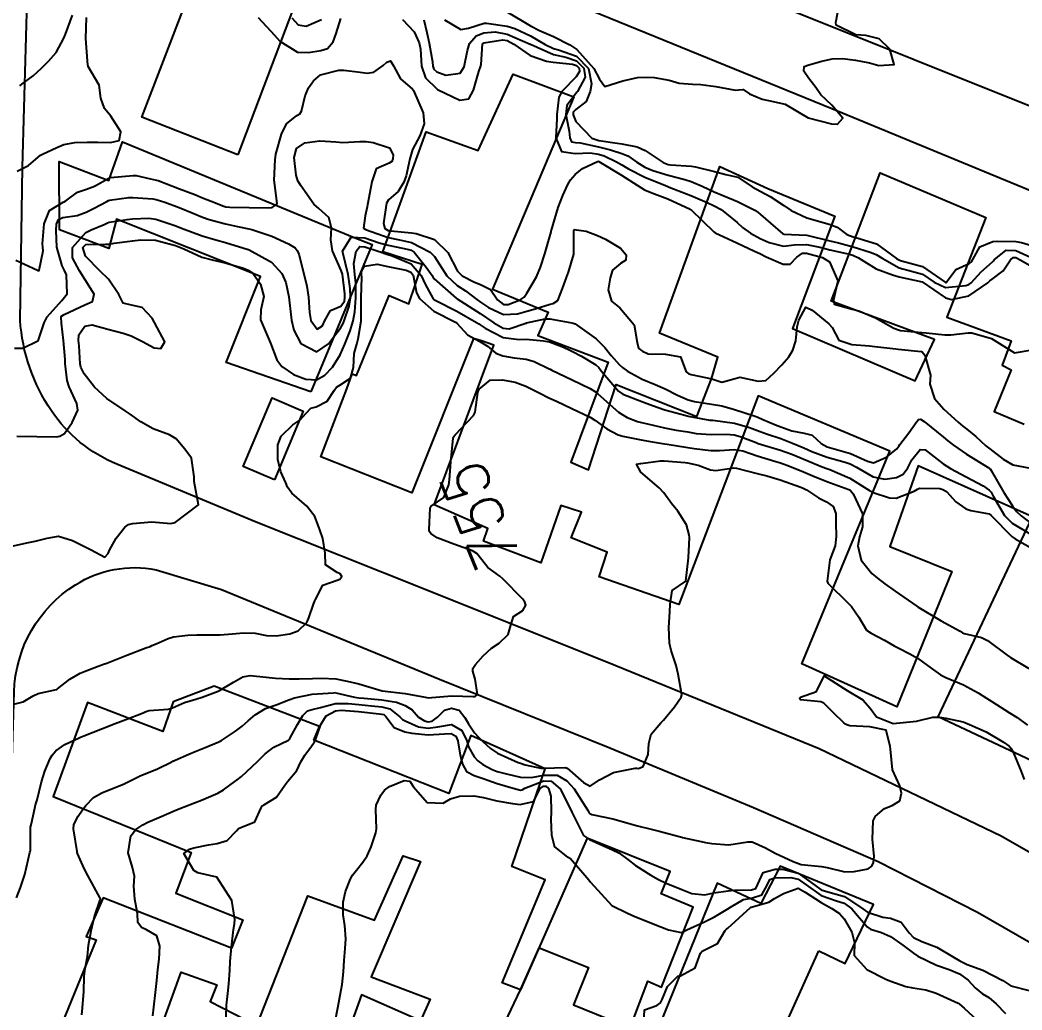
# Model space of a CAD drawing. Header units: metres. Extents: x 318500 to 325275, y 7408834 to 7428799.
# Drawn here: x 320284.9 to 320371.1, y 7413043.8 to 7413129 of the extents above; entities that cross this region are included whole.
import ezdxf
from ezdxf.enums import TextEntityAlignment as Align

# ---------------------------------------------------------------- set-up
doc = ezdxf.new("R2010")
doc.units = ezdxf.units.M
doc.header["$MEASUREMENT"] = 0
for name, color, linetype in [('Cotas', 45, 'Continuous'), ('Curvas de Nivel 1m', 11, 'Continuous'), ('Curvas de Nivel 5m', 15, 'Continuous'), ('Edificações', 30, 'Continuous'), ('Vias Primárias', 230, 'Continuous')]:
    doc.layers.add(name, color=color, linetype=linetype)
doc.styles.add('Style-STANDARD', font='STANDARD.shx')

msp = doc.modelspace()

# ---------------------------------------------------------------- linework, layer by layer
at = {"layer": 'Curvas de Nivel 1m', "flags": 128}
for points, elevation in [([(320326.837, 7413129.666), (320328.105, 7413128.907), (320328.824, 7413128.496), (320329.604, 7413128.102), (320330.81, 7413127.564), (320332.211, 7413126.849), (320332.794, 7413126.454), (320334.27, 7413124.825), (320334.761, 7413123.896), (320335.203, 7413123.262), (320336.76, 7413123.743), (320338.028, 7413124.037), (320338.763, 7413124.08), (320339.472, 7413124.044), (320340.761, 7413123.801), (320341.601, 7413123.57), (320342.758, 7413123.463), (320343.488, 7413123.43), (320344.756, 7413123.276), (320346.45, 7413122.966), (320346.753, 7413122.969), (320347.118, 7413123.018), (320347.655, 7413122.646), (320348.743, 7413122.167), (320349.301, 7413122.062), (320350.737, 7413121.751), (320352.72, 7413120.58), (320354.713, 7413120.058), (320355.229, 7413120.026), (320355.705, 7413120.535), (320354.737, 7413121.655), (320353.794, 7413122.564), (320353.369, 7413123.184), (320352.764, 7413123.967), (320352.331, 7413124.584), (320352.373, 7413124.987), (320352.778, 7413125.129), (320353.895, 7413125.452), (320354.787, 7413125.661), (320355.657, 7413125.667), (320356.785, 7413125.54), (320357.978, 7413125.312), (320358.779, 7413125.074), (320360.101, 7413125.159), (320359.729, 7413126.486), (320358.813, 7413127.367), (320357.661, 7413127.668), (320356.818, 7413127.709), (320355.13, 7413128.546), (320355.075, 7413128.789), (320355.441, 7413130.541)], 746), ([(320284.645, 7413115.988), (320285.638, 7413116.483), (320286.659, 7413117.356), (320286.825, 7413117.458), (320288.075, 7413118.032), (320288.673, 7413118.278), (320289.632, 7413118.459), (320290.676, 7413118.478), (320291.594, 7413118.473), (320292.676, 7413118.447), (320293.438, 7413118.609), (320293.586, 7413119.367), (320292.71, 7413120.722), (320292.178, 7413121.385), (320291.851, 7413122.266), (320291.719, 7413123.39), (320290.764, 7413124.978), (320290.705, 7413125.401), (320290.701, 7413125.471), (320290.577, 7413127.403), (320290.612, 7413129.197)], 749), ([(320284.883, 7413123.334), (320285.065, 7413123.477), (320286.024, 7413124.194), (320286.761, 7413124.847), (320287.053, 7413125.169), (320287.347, 7413125.451), (320288.026, 7413126.197), (320288.66, 7413127.432), (320288.803, 7413127.771), (320289.431, 7413129.421)], 748), ([(320305.383, 7413129.212), (320306.807, 7413127.685), (320307.268, 7413127.183), (320308.786, 7413126.211), (320309.728, 7413126.208), (320310.789, 7413126.377), (320311.369, 7413126.553), (320311.835, 7413127.124), (320312.112, 7413127.819), (320312.493, 7413129.115)], 749), ([(320308.295, 7413129.168), (320308.821, 7413128.569), (320309.508, 7413128.464), (320310.828, 7413129.025)], 748), ([(320317.806, 7413129.045), (320318.814, 7413127.979), (320319.246, 7413127.023), (320319.344, 7413126.469), (320319.433, 7413125.02), (320319.775, 7413124.029), (320320.751, 7413123.057), (320320.833, 7413122.999), (320322.737, 7413122.092), (320323.51, 7413122.197), (320323.913, 7413122.963), (320324.373, 7413124.563), (320324.518, 7413124.954), (320324.564, 7413125.163), (320324.7, 7413126.951), (320324.742, 7413127.01), (320324.801, 7413127.034), (320326.45, 7413127.281), (320326.805, 7413127.227), (320327.381, 7413126.914), (320328.785, 7413125.93), (320330.203, 7413125.454), (320330.777, 7413125.349), (320332.442, 7413125.178), (320332.774, 7413125.076), (320333.004, 7413124.838), (320333.043, 7413124.561), (320332.763, 7413124.112), (320331.544, 7413122.858), (320331.258, 7413122.347), (320331.088, 7413120.864), (320331.079, 7413120.5), (320331.007, 7413118.865), (320331.501, 7413117.681), (320332.677, 7413117.499), (320333.952, 7413117.553), (320334.676, 7413117.451), (320335.17, 7413117.308), (320336.222, 7413116.797), (320336.666, 7413116.533), (320337.247, 7413116.195), (320338.651, 7413115.472), (320340.448, 7413114.742), (320340.639, 7413114.667), (320340.758, 7413114.618), (320342.628, 7413113.894), (320344.015, 7413113.293), (320344.615, 7413113.016), (320345.234, 7413112.674), (320346.599, 7413111.554), (320347.068, 7413111.126), (320347.735, 7413110.643), (320348.583, 7413110.195), (320349.363, 7413109.834), (320350.574, 7413109.533), (320351.517, 7413109.649), (320352.576, 7413109.665), (320353.699, 7413109.438), (320354.57, 7413109.22), (320356.258, 7413108.831), (320356.563, 7413108.743), (320357.048, 7413108.515), (320358.546, 7413107.579), (320359.953, 7413107.064), (320360.536, 7413106.901), (320362.52, 7413106.45), (320364.517, 7413105.1), (320365.043, 7413104.94), (320366.519, 7413105.268), (320368.158, 7413106.366), (320368.348, 7413106.547), (320368.535, 7413106.69), (320369.493, 7413107.403), (320370.111, 7413108.344), (320370.339, 7413108.566), (320370.563, 7413108.56), (320371.017, 7413108.333), (320372.547, 7413107.449)], 749), ([(320319.645, 7413129.018), (320319.898, 7413127.929), (320320.098, 7413127.011), (320320.389, 7413125.393), (320320.432, 7413125.005), (320320.518, 7413124.754), (320320.765, 7413124.531), (320321.524, 7413124.231), (320322.764, 7413124.411), (320323.106, 7413124.975), (320323.388, 7413126.374), (320323.565, 7413126.969), (320324.147, 7413127.622), (320324.814, 7413127.876), (320325.781, 7413127.97), (320326.813, 7413127.78), (320328.784, 7413126.916), (320328.8, 7413126.907), (320328.816, 7413126.9), (320330.787, 7413126.018), (320331.852, 7413125.786), (320332.78, 7413125.479), (320333.413, 7413124.834), (320333.517, 7413124.078), (320332.869, 7413122.839), (320332.82, 7413122.768), (320332.748, 7413122.692), (320331.94, 7413121.644), (320331.846, 7413120.853), (320332.135, 7413119.412), (320332.207, 7413118.847), (320332.352, 7413118.51), (320332.686, 7413118.457), (320333.096, 7413118.426), (320334.683, 7413118.07), (320335.692, 7413117.817), (320336.677, 7413117.504), (320337.182, 7413117.29), (320337.955, 7413116.771), (320338.664, 7413116.335), (320339.358, 7413116.055), (320340.653, 7413115.636), (320342.109, 7413115.257), (320342.646, 7413115.109), (320343.603, 7413114.696), (320344.633, 7413114.199), (320345.442, 7413113.858), (320346.621, 7413113.377), (320348.115, 7413112.637), (320348.411, 7413112.436), (320348.606, 7413112.26), (320349.48, 7413111.498), (320350.542, 7413110.601), (320350.59, 7413110.579), (320350.613, 7413110.576), (320352.588, 7413110.478), (320352.708, 7413110.459), (320354.581, 7413109.978), (320355.304, 7413109.814), (320356.574, 7413109.486), (320358.053, 7413109.02), (320358.565, 7413108.808), (320359.079, 7413108.492), (320360.548, 7413107.681), (320361.61, 7413107.388), (320362.54, 7413107.115), (320363.546, 7413106.43), (320364.526, 7413105.98), (320366.272, 7413106.139), (320366.528, 7413106.227), (320366.742, 7413106.387), (320367.593, 7413107.325), (320368.558, 7413108.195), (320368.646, 7413108.272), (320368.719, 7413108.358), (320369.747, 7413109.174), (320370.572, 7413109.16), (320372.477, 7413108.311)], 748), ([(320321.414, 7413128.994), (320322.818, 7413128.178), (320323.491, 7413128.299), (320324.827, 7413128.723), (320325.044, 7413128.729), (320326.823, 7413128.465), (320327.466, 7413128.268), (320328.811, 7413127.635), (320330.087, 7413126.881), (320330.795, 7413126.534), (320331.225, 7413126.432), (320332.786, 7413125.884), (320333.82, 7413124.829), (320334.077, 7413123.506), (320333.942, 7413122.828), (320333.596, 7413121.973), (320332.727, 7413121.302), (320332.499, 7413121.068), (320332.479, 7413120.844), (320332.711, 7413120.246), (320334.102, 7413118.826), (320334.688, 7413118.637), (320336.283, 7413118.393), (320336.685, 7413118.335), (320337.995, 7413118.082), (320338.68, 7413117.759), (320340.243, 7413116.744), (320340.667, 7413116.572), (320340.87, 7413116.534), (320342.665, 7413116.408), (320343.004, 7413116.365), (320344.659, 7413115.958), (320345.628, 7413115.697), (320346.652, 7413115.48), (320347.878, 7413114.641), (320348.634, 7413114.232), (320349.429, 7413113.817), (320350.616, 7413113.032), (320351.233, 7413112.594), (320352.604, 7413111.983), (320353.701, 7413111.663), (320354.598, 7413111.395), (320355.208, 7413111.153), (320356.025, 7413110.528), (320356.587, 7413110.33), (320356.817, 7413110.288), (320358.579, 7413109.746), (320360.32, 7413108.474), (320360.558, 7413108.321), (320360.749, 7413108.276), (320362.55, 7413107.781), (320364.504, 7413106.42), (320364.53, 7413106.408), (320364.569, 7413106.419), (320365.425, 7413107.529), (320366.555, 7413108.041), (320366.762, 7413108.181), (320366.888, 7413108.385), (320367.476, 7413109.477), (320368.583, 7413109.919), (320368.966, 7413109.974), (320370.584, 7413109.934), (320371.073, 7413109.842), (320372.576, 7413109.375)], 747), ([(320284.439, 7413100.759), (320285.15, 7413100.762), (320286.449, 7413101.39), (320286.488, 7413101.459), (320286.989, 7413102.936), (320287.246, 7413103.449), (320288.494, 7413104.853), (320288.946, 7413105.423), (320288.891, 7413107.058), (320288.73, 7413107.427), (320288.536, 7413107.834), (320288.065, 7413109.437), (320288.003, 7413110.867), (320288.056, 7413111.438), (320288.206, 7413111.815), (320288.589, 7413112.005), (320289.822, 7413112.181), (320290.596, 7413112.447), (320291.216, 7413112.778), (320292.363, 7413113.382), (320292.526, 7413113.467), (320292.612, 7413113.498), (320294.252, 7413113.718), (320294.616, 7413113.732), (320296.329, 7413113.61), (320296.613, 7413113.55), (320297.373, 7413113.312), (320298.606, 7413112.855), (320299.714, 7413112.397), (320300.598, 7413112.031), (320301.165, 7413111.83), (320302.592, 7413111.44), (320303.6, 7413111.23), (320304.587, 7413111.029), (320304.837, 7413110.965), (320306.578, 7413110.385), (320308.005, 7413109.732), (320308.563, 7413109.391), (320308.751, 7413109.158), (320308.881, 7413108.831), (320309.334, 7413107.152), (320309.589, 7413106.079), (320309.731, 7413105.148), (320309.8, 7413103.837), (320309.934, 7413103.145), (320310.469, 7413102.38), (320310.918, 7413102.688), (320311.128, 7413103.13), (320311.623, 7413103.993), (320312.499, 7413104.358), (320312.805, 7413104.806), (320312.846, 7413105.105), (320312.835, 7413105.427), (320312.633, 7413107.108), (320312.535, 7413107.44), (320311.785, 7413109.122), (320311.635, 7413110.063), (320311.694, 7413111.123), (320311.479, 7413112.007), (320310.606, 7413112.783), (320310.181, 7413113.144), (320309.022, 7413114.769), (320308.8, 7413115.158), (320308.647, 7413115.646), (320308.498, 7413117.163), (320308.678, 7413117.924), (320309.41, 7413118.425), (320310.685, 7413118.6), (320312.066, 7413118.501), (320312.684, 7413118.462), (320314.126, 7413118.53), (320314.684, 7413118.526), (320315.298, 7413118.459), (320316.679, 7413117.991), (320317.009, 7413117.391), (320316.986, 7413117.055), (320316.897, 7413116.826), (320316.664, 7413116.667), (320315.545, 7413116.182), (320315.158, 7413115.075), (320315.092, 7413114.616), (320314.804, 7413113.078), (320314.774, 7413112.913), (320314.601, 7413112.155), (320314.445, 7413111.082), (320314.589, 7413110.99), (320314.725, 7413110.942), (320316.578, 7413110.282), (320317.546, 7413110.075), (320318.572, 7413109.836), (320320.196, 7413109.005), (320320.555, 7413108.639), (320321.636, 7413106.989), (320322.522, 7413106.144), (320323.223, 7413105.675), (320324.201, 7413104.955), (320324.507, 7413104.727), (320325.195, 7413104.244), (320326.491, 7413103.644), (320327.689, 7413103.711), (320328.496, 7413103.941), (320329.236, 7413104.151), (320330.505, 7413104.528), (320330.773, 7413104.599), (320331.159, 7413104.86), (320331.565, 7413105.899), (320331.918, 7413106.849), (320332.083, 7413107.301), (320332.535, 7413108.84), (320332.54, 7413108.86), (320332.558, 7413110.84), (320332.591, 7413110.976), (320333.616, 7413110.83), (320334.585, 7413110.455), (320335.264, 7413110.125), (320336.568, 7413109.346), (320337.047, 7413108.783), (320337.014, 7413108.323), (320336.549, 7413108.032), (320335.869, 7413107.471), (320335.663, 7413106.803), (320335.488, 7413105.774), (320335.789, 7413104.801), (320336.502, 7413104.23), (320337.742, 7413102.771), (320337.993, 7413101.231), (320338.111, 7413100.765), (320338.284, 7413100.598), (320338.447, 7413100.49), (320338.932, 7413100.268), (320340.445, 7413100.235), (320341.732, 7413100.01), (320342.21, 7413098.713), (320342.428, 7413098.553), (320342.631, 7413098.502), (320344.421, 7413098.104), (320345.27, 7413097.819), (320346.422, 7413098.159), (320346.818, 7413098.26), (320348.419, 7413097.924), (320349.061, 7413097.98), (320349.744, 7413098.61), (320350.437, 7413099.329), (320351.038, 7413100), (320351.388, 7413100.591), (320351.654, 7413101.396), (320351.773, 7413102.587), (320351.897, 7413103.178), (320352.506, 7413104.294), (320353.045, 7413104.029), (320354.484, 7413102.849), (320354.765, 7413102.546), (320355.356, 7413101.429), (320356.458, 7413101.082), (320357.994, 7413100.968), (320358.456, 7413100.895), (320360.242, 7413100.684), (320360.453, 7413100.661), (320362.417, 7413100.474), (320362.45, 7413100.472), (320362.528, 7413100.439), (320362.739, 7413100.145), (320363.225, 7413098.432), (320363.189, 7413097.662), (320363.57, 7413096.428), (320364.386, 7413095.512), (320365.616, 7413094.401), (320366.02, 7413094.049), (320366.364, 7413093.776), (320367.126, 7413093.146), (320368.006, 7413092.365), (320368.346, 7413092.085), (320369.488, 7413091.193), (320370.326, 7413090.729), (320372.298, 7413090.333)], 751), ([(320284.636, 7413093.178), (320286.337, 7413093.153), (320288.034, 7413093.132), (320288.337, 7413093.179), (320288.718, 7413093.424), (320289.397, 7413094.372), (320289.877, 7413095.407), (320289.79, 7413095.998), (320289.126, 7413097.419), (320288.948, 7413097.964), (320288.8, 7413099.424), (320288.779, 7413099.778), (320288.642, 7413101.427), (320288.472, 7413102.902), (320288.437, 7413103.431), (320288.481, 7413103.502), (320288.7, 7413103.644), (320290.491, 7413104.473), (320291.127, 7413104.761), (320291.295, 7413105.392), (320290.518, 7413106.628), (320290.024, 7413107.408), (320289.43, 7413108.533), (320289.416, 7413109.417), (320290.573, 7413110.708), (320291.031, 7413110.94), (320292.129, 7413111.385), (320292.422, 7413111.542), (320292.583, 7413111.597), (320294.114, 7413111.831), (320294.588, 7413111.878), (320295.982, 7413111.936), (320296.588, 7413111.846), (320298.229, 7413111.304), (320298.588, 7413111.163), (320298.798, 7413111.086), (320300.577, 7413110.428), (320301.746, 7413110.079), (320302.569, 7413109.843), (320304.535, 7413109.245), (320304.56, 7413109.236), (320304.616, 7413109.219), (320306.545, 7413108.165), (320307.439, 7413107.176), (320307.764, 7413106.413), (320308.025, 7413105.167), (320308.243, 7413103.404), (320308.27, 7413103.163), (320308.467, 7413102.303), (320309.071, 7413101.154), (320310.443, 7413100.427), (320311.443, 7413101.125), (320311.863, 7413101.715), (320312.471, 7413102.48), (320312.699, 7413102.885), (320312.794, 7413103.105), (320313.232, 7413104.366), (320313.322, 7413105.098), (320313.306, 7413105.887), (320313.143, 7413107.101), (320312.671, 7413108.995), (320312.656, 7413109.109), (320313.38, 7413110.296), (320314.577, 7413110.242), (320315.81, 7413109.829), (320316.568, 7413109.607), (320318.348, 7413109.249), (320318.562, 7413109.191), (320318.822, 7413109.026), (320319.832, 7413107.719), (320320.347, 7413107.003), (320320.415, 7413106.888), (320320.527, 7413106.718), (320322.428, 7413105.064), (320322.51, 7413104.995), (320324.492, 7413103.742), (320325.661, 7413102.932), (320326.473, 7413102.462), (320326.971, 7413102.417), (320328.413, 7413102.901), (320328.465, 7413102.916), (320328.48, 7413102.922), (320330.093, 7413103.268), (320330.486, 7413103.29), (320332.381, 7413102.943), (320332.481, 7413102.917), (320332.649, 7413102.838), (320334.461, 7413101.562), (320335.202, 7413100.809), (320335.759, 7413100.116), (320336.436, 7413099.354), (320336.733, 7413099.086), (320337.168, 7413098.779), (320338.42, 7413098.074), (320339.542, 7413097.62), (320340.408, 7413097.27), (320341.461, 7413096.724), (320342.394, 7413096.31), (320342.933, 7413096.161), (320344.389, 7413095.931), (320345.278, 7413095.78), (320346.382, 7413095.492), (320348.075, 7413094.934), (320348.373, 7413094.825), (320348.807, 7413094.623), (320349.907, 7413094.149), (320350.364, 7413093.977), (320351.299, 7413093.652), (320352.359, 7413093.454), (320353.044, 7413093.257), (320353.815, 7413092.558), (320354.346, 7413092.256), (320354.742, 7413092.146), (320356.337, 7413091.684), (320357.805, 7413091.028), (320358.326, 7413090.902), (320359.447, 7413091.37), (320360.344, 7413092.086), (320360.5, 7413092.316), (320360.601, 7413092.466), (320361.372, 7413093.467), (320362.043, 7413094.445), (320362.188, 7413094.627), (320362.373, 7413094.635), (320362.687, 7413094.437), (320364.357, 7413093.089), (320364.727, 7413092.787), (320365.217, 7413092.407), (320366.339, 7413091.633), (320368.194, 7413090.49), (320368.321, 7413090.406), (320368.368, 7413090.36), (320368.444, 7413090.233), (320369.539, 7413088.348), (320370.278, 7413087.183), (320370.644, 7413086.705), (320371.035, 7413086.329), (320372.256, 7413085.391)], 752), ([(320284.213, 7413083.708), (320285.646, 7413084.039), (320286.22, 7413084.159), (320287.251, 7413084.418), (320288.227, 7413084.569), (320289.428, 7413084.205), (320290.216, 7413083.817), (320291.032, 7413083.392), (320292.201, 7413082.775), (320292.481, 7413083.101), (320292.599, 7413083.374), (320293.176, 7413084.415), (320293.908, 7413085.355), (320294.242, 7413085.573), (320294.578, 7413085.68), (320296.245, 7413085.807), (320297.87, 7413085.677), (320298.244, 7413085.744), (320300.26, 7413087.27), (320299.896, 7413089.276), (320299.886, 7413089.687), (320299.664, 7413091.28), (320299.094, 7413092.054), (320298.336, 7413092.941), (320297.76, 7413093.306), (320296.347, 7413093.814), (320295.289, 7413094.403), (320294.366, 7413095.077), (320293.946, 7413095.356), (320292.386, 7413096.415), (320291.303, 7413097.391), (320290.411, 7413098.534), (320290.13, 7413099.118), (320290.073, 7413099.405), (320289.981, 7413100.945), (320289.941, 7413101.408), (320289.976, 7413101.888), (320290.469, 7413102.638), (320291.113, 7413102.751), (320292.465, 7413102.394), (320293.775, 7413102.045), (320294.457, 7413101.814), (320295.438, 7413101.335), (320296.442, 7413100.782), (320297.032, 7413100.724), (320297.363, 7413101.311), (320296.475, 7413102.968), (320296.269, 7413103.323), (320295.416, 7413104.263), (320294.491, 7413104.461), (320293.772, 7413104.64), (320293.404, 7413105.366), (320292.52, 7413106.691), (320291.808, 7413107.387), (320290.549, 7413108.684), (320290.304, 7413109.404), (320290.563, 7413109.668), (320292.256, 7413109.69), (320292.563, 7413109.708), (320292.989, 7413109.798), (320294.567, 7413110.001), (320295.306, 7413110.077), (320296.567, 7413110.04), (320298.276, 7413109.59), (320298.563, 7413109.485), (320298.989, 7413109.294), (320300.55, 7413108.592), (320301.436, 7413108.367), (320302.543, 7413108.109), (320304.129, 7413107.631), (320304.534, 7413107.475), (320304.922, 7413107.214), (320305.591, 7413106.275), (320305.878, 7413105.199), (320305.629, 7413104.067), (320305.596, 7413103.203), (320306.45, 7413101.19), (320306.999, 7413099.745), (320307.424, 7413099.175), (320308.42, 7413098.494), (320309.479, 7413098.084), (320310.414, 7413098.044), (320311.124, 7413098.425), (320311.79, 7413099.12), (320312.441, 7413100.175), (320312.853, 7413101.104), (320313.307, 7413102.258), (320313.562, 7413103.094), (320313.713, 7413103.87), (320313.794, 7413105.091), (320313.795, 7413106.363), (320313.718, 7413107.092), (320313.612, 7413108.026), (320313.833, 7413109.091), (320314.152, 7413109.501), (320314.566, 7413109.484), (320315.796, 7413109.068), (320316.556, 7413108.802), (320316.907, 7413108.702), (320318.545, 7413108.001), (320319.414, 7413107.017), (320319.769, 7413106.258), (320320.449, 7413105.001), (320320.509, 7413104.94), (320320.632, 7413104.875), (320322.494, 7413103.931), (320324.185, 7413102.954), (320324.363, 7413102.837), (320324.477, 7413102.764), (320324.928, 7413102.488), (320326.461, 7413101.676), (320327.851, 7413101.514), (320328.46, 7413101.538), (320329.947, 7413101.388), (320330.457, 7413101.304), (320331.666, 7413100.852), (320332.196, 7413100.592), (320332.446, 7413100.469), (320333.205, 7413100.07), (320334.435, 7413099.329), (320334.696, 7413099.079), (320334.911, 7413098.813), (320336.404, 7413097.041), (320336.757, 7413096.785), (320338.391, 7413096.167), (320339.323, 7413095.813), (320340.381, 7413095.459), (320342.109, 7413094.979), (320342.373, 7413094.912), (320343.483, 7413094.693), (320344.254, 7413094.567), (320344.369, 7413094.556), (320344.495, 7413094.552), (320346.366, 7413094.303), (320347.666, 7413093.943), (320348.36, 7413093.675), (320349.132, 7413093.392), (320350.354, 7413092.982), (320351.353, 7413092.59), (320352.344, 7413092.166), (320353.035, 7413091.875), (320354.333, 7413091.39), (320355.899, 7413090.954), (320356.324, 7413090.814), (320356.873, 7413090.514), (320358.308, 7413089.695), (320359.307, 7413089.483), (320360.307, 7413089.619), (320360.873, 7413089.9), (320361.273, 7413090.456), (320361.633, 7413091.148), (320362.344, 7413092.026), (320362.784, 7413091.994), (320364.326, 7413090.813), (320364.963, 7413090.41), (320366.31, 7413089.691), (320367.769, 7413088.897), (320368.293, 7413088.549), (320368.439, 7413088.359), (320368.617, 7413088.026), (320369.608, 7413086.347), (320370.26, 7413085.692), (320371.758, 7413084.807)], 753), ([(320284.028, 7413070.026), (320285.179, 7413070.322), (320286.041, 7413070.832), (320286.463, 7413071.034), (320288.049, 7413071.392), (320288.079, 7413071.4), (320288.119, 7413071.429), (320289.188, 7413072.288), (320290.071, 7413072.781), (320290.509, 7413072.96), (320291.622, 7413073.385), (320291.949, 7413073.513), (320292.082, 7413073.556), (320292.372, 7413073.664), (320294.09, 7413074.338), (320295.734, 7413074.963), (320296.098, 7413075.098), (320296.255, 7413075.162), (320296.626, 7413075.315), (320297.639, 7413075.773), (320298.109, 7413075.927), (320299.332, 7413076.061), (320300.112, 7413076.082), (320301.272, 7413076.094), (320302.113, 7413076.096), (320303.187, 7413076.162), (320304.12, 7413076.259), (320305.141, 7413076.225), (320306.118, 7413076.037), (320306.936, 7413075.996), (320308.12, 7413076.176), (320308.836, 7413076.44), (320309.566, 7413077.146), (320309.741, 7413077.539), (320310.154, 7413078.718), (320310.279, 7413079.018), (320310.313, 7413079.138), (320310.949, 7413080.358), (320312.185, 7413080.795), (320312.41, 7413080.884), (320312.597, 7413081.104), (320312.432, 7413081.346), (320312.193, 7413081.453), (320311.179, 7413082.104), (320311.146, 7413083.126), (320310.968, 7413084.39), (320310.7, 7413085.133), (320310.257, 7413086.265), (320309.565, 7413087.147), (320308.281, 7413088.268), (320307.922, 7413088.801), (320307.761, 7413089.168), (320307.351, 7413090.128), (320307.079, 7413091.179), (320307.081, 7413092.436), (320307.359, 7413093.175), (320308.36, 7413094.162), (320308.963, 7413094.555), (320309.509, 7413095.149), (320309.933, 7413095.588), (320310.379, 7413095.716), (320311.329, 7413096.182), (320311.924, 7413097.117), (320312.129, 7413097.389), (320312.407, 7413097.566), (320313.335, 7413098.178), (320313.589, 7413099.093), (320313.652, 7413100.302), (320313.867, 7413101.089), (320313.995, 7413101.549), (320314.251, 7413103.083), (320314.263, 7413103.304), (320314.267, 7413105.084), (320314.308, 7413106.863), (320314.288, 7413107.084), (320314.274, 7413107.344), (320314.541, 7413107.819), (320315.643, 7413107.97), (320316.541, 7413107.772), (320318.11, 7413107.462), (320318.534, 7413107.295), (320318.715, 7413107.027), (320319.019, 7413105.526), (320319.263, 7413105.019), (320320.494, 7413103.951), (320322.368, 7413102.981), (320322.479, 7413102.892), (320323.387, 7413101.889), (320324.456, 7413101.335), (320325.115, 7413100.94), (320325.841, 7413100.326), (320326.442, 7413100.087), (320327.425, 7413099.925), (320328.439, 7413099.813), (320329.144, 7413099.596), (320330.431, 7413098.971), (320330.499, 7413098.937), (320330.651, 7413098.867), (320332.418, 7413098.023), (320333.947, 7413097.285), (320334.403, 7413097.006), (320334.619, 7413096.817), (320336.377, 7413095.24), (320337.13, 7413094.779), (320338.035, 7413094.433), (320338.366, 7413094.346), (320338.878, 7413094.241), (320340.362, 7413093.896), (320341.342, 7413093.708), (320342.358, 7413093.546), (320343.084, 7413093.426), (320344.356, 7413093.321), (320345.665, 7413093.359), (320346.356, 7413093.308), (320346.866, 7413093.163), (320348.227, 7413092.632), (320348.349, 7413092.587), (320348.415, 7413092.563), (320350.341, 7413091.973), (320351.298, 7413091.628), (320352.33, 7413091.215), (320353.918, 7413090.556), (320354.318, 7413090.391), (320354.561, 7413090.301), (320356.306, 7413089.582), (320357.992, 7413088.503), (320358.288, 7413088.322), (320359.692, 7413087.887), (320360.284, 7413087.842), (320361.84, 7413088.447), (320362.111, 7413088.624), (320362.294, 7413088.719), (320364.048, 7413088.669), (320364.293, 7413088.593), (320364.596, 7413088.415), (320365.399, 7413087.521), (320366.275, 7413086.939), (320366.69, 7413086.8), (320368.271, 7413086.492), (320368.448, 7413086.358), (320370.243, 7413084.558), (320370.506, 7413084.336), (320372.226, 7413083.37)], 754), ([(320290.225, 7413043.392), (320290.288, 7413043.993), (320290.401, 7413045.389), (320290.422, 7413046.687), (320290.51, 7413047.388), (320290.707, 7413048.424), (320290.803, 7413049.384), (320291.024, 7413050.633), (320291.194, 7413051.379), (320291.298, 7413051.867), (320291.809, 7413053.285), (320291.832, 7413053.347), (320291.832, 7413053.37), (320291.811, 7413053.438), (320290.737, 7413055.387), (320290.435, 7413055.981), (320289.859, 7413057.284), (320289.828, 7413057.368), (320289.82, 7413057.401), (320289.814, 7413057.447), (320289.491, 7413059.406), (320289.526, 7413059.775), (320289.906, 7413060.494), (320290.287, 7413061.022), (320290.568, 7413061.394), (320291.226, 7413062.088), (320291.931, 7413062.505), (320293.852, 7413063.264), (320293.94, 7413063.301), (320294.027, 7413063.349), (320295.291, 7413063.989), (320295.954, 7413064.237), (320296.719, 7413064.552), (320297.968, 7413065.17), (320298.056, 7413065.211), (320298.252, 7413065.296), (320299.428, 7413065.828), (320299.982, 7413066.063), (320300.844, 7413066.4), (320301.995, 7413066.873), (320302.23, 7413067.004), (320302.576, 7413067.234), (320303.43, 7413067.801), (320304.015, 7413068.226), (320304.538, 7413068.697), (320305.121, 7413069.204), (320306.036, 7413069.751), (320306.928, 7413070.066), (320308.043, 7413070.489), (320308.52, 7413070.68), (320310.048, 7413070.984), (320311.87, 7413071.113), (320312.039, 7413071.121), (320312.084, 7413071.109), (320313.687, 7413070.726), (320314.046, 7413070.676), (320314.487, 7413070.634), (320316.044, 7413070.503), (320317.288, 7413070.287), (320318.04, 7413069.997), (320318.643, 7413069.628), (320319.197, 7413069.012), (320319.696, 7413068.676), (320320.024, 7413068.615), (320320.355, 7413068.667), (320320.83, 7413068.992), (320321.412, 7413069.611), (320322.038, 7413069.78), (320322.674, 7413069.608), (320323.184, 7413068.963), (320323.501, 7413068.437), (320324.011, 7413067.658), (320324.336, 7413067.276), (320324.69, 7413066.94), (320325.377, 7413066.315), (320325.985, 7413065.91), (320327.759, 7413065.117), (320327.972, 7413065.033), (320328.356, 7413064.894), (320329.704, 7413064.61), (320329.967, 7413064.613), (320331.791, 7413064.665), (320331.968, 7413064.607), (320333.394, 7413063.387), (320333.952, 7413063.059), (320334.755, 7413063.605), (320335.965, 7413064.249), (320337.825, 7413064.618), (320337.968, 7413064.606), (320338.125, 7413064.602), (320338.518, 7413064.755), (320338.955, 7413065.781), (320338.999, 7413066.75), (320339.212, 7413067.548), (320340.027, 7413068.527), (320340.139, 7413068.628), (320340.255, 7413068.737), (320341.216, 7413069.897), (320341.795, 7413070.714), (320341.846, 7413070.92), (320341.528, 7413072.718), (320341.356, 7413073.456), (320340.923, 7413074.728), (320340.771, 7413075.385), (320340.723, 7413076.731), (320340.82, 7413078.06), (320340.822, 7413078.73), (320341.009, 7413079.896), (320342.19, 7413080.71), (320342.427, 7413082.707), (320342.492, 7413084.45), (320342.485, 7413084.706), (320342.252, 7413085.542), (320341.509, 7413086.721), (320340.948, 7413087.401), (320340.286, 7413088.297), (320339.883, 7413088.744), (320338.31, 7413090.099), (320337.95, 7413090.766), (320338.253, 7413090.829), (320338.321, 7413090.838), (320340.003, 7413091.065), (320340.325, 7413091.064), (320342.114, 7413090.923), (320342.323, 7413090.895), (320343.238, 7413090.696), (320344.314, 7413090.298), (320344.758, 7413090.231), (320346.317, 7413090.454), (320346.55, 7413090.423), (320348.31, 7413089.982), (320349.153, 7413089.772), (320350.302, 7413089.426), (320352.085, 7413088.79), (320352.292, 7413088.709), (320352.551, 7413088.576), (320353.587, 7413087.864), (320354.28, 7413087.533), (320354.861, 7413087.126), (320355.101, 7413086.538), (320355.099, 7413085.695), (320355.126, 7413084.537), (320355.018, 7413083.748), (320354.577, 7413082.544), (320354.343, 7413080.699), (320354.4, 7413080.547), (320356.164, 7413078.799), (320356.428, 7413078.517), (320357.059, 7413077.598), (320357.733, 7413076.504), (320358.127, 7413076.22), (320359.264, 7413075.626), (320360.117, 7413075.148), (320360.556, 7413074.905), (320361.445, 7413074.45), (320362.104, 7413074.068), (320363.303, 7413073.217), (320364.083, 7413072.649), (320364.557, 7413072.413), (320366.071, 7413071.773), (320367.32, 7413071.112), (320368.054, 7413070.652), (320368.503, 7413070.355), (320370.04, 7413069.38), (320370.682, 7413068.976), (320371.583, 7413068.317)], 756), ([(320296.342, 7413043.31), (320296.422, 7413044.044), (320296.55, 7413045.307), (320296.661, 7413046.361), (320296.759, 7413047.305), (320296.862, 7413048.184), (320296.945, 7413049.302), (320296.662, 7413050.2), (320295.774, 7413050.697), (320295.343, 7413050.894), (320295.04, 7413051.331), (320295.001, 7413052.122), (320294.787, 7413053.335), (320294.699, 7413054.465), (320294.741, 7413055.336), (320294.568, 7413056.06), (320294.213, 7413057.345), (320294.434, 7413058.79), (320294.864, 7413059.335), (320295.473, 7413059.749), (320295.9, 7413059.965), (320296.849, 7413060.367), (320297.913, 7413060.843), (320298.232, 7413060.979), (320299.025, 7413061.283), (320299.924, 7413061.624), (320300.523, 7413061.858), (320301.932, 7413062.463), (320302.412, 7413062.758), (320303.06, 7413063.229), (320303.576, 7413063.601), (320303.957, 7413063.913), (320305.32, 7413065.2), (320305.651, 7413065.519), (320305.98, 7413065.843), (320306.748, 7413066.42), (320307.998, 7413067.035), (320308.065, 7413067.093), (320308.11, 7413067.159), (320308.789, 7413068.382), (320309.23, 7413069.148), (320309.635, 7413069.543), (320310.035, 7413069.669), (320310.753, 7413069.845), (320312.041, 7413070.17), (320313.128, 7413070.181), (320314.04, 7413070.085), (320315.137, 7413069.971), (320316.038, 7413069.884), (320316.707, 7413069.72), (320317.585, 7413069.037), (320317.808, 7413068.815), (320318.025, 7413068.683), (320319.192, 7413068.187), (320320.016, 7413068.051), (320320.849, 7413068.161), (320322.021, 7413068.372), (320322.909, 7413067.862), (320323.329, 7413066.96), (320323.483, 7413066.448), (320323.979, 7413065.58), (320324.29, 7413065.261), (320324.731, 7413064.939), (320325.534, 7413064.495), (320325.964, 7413064.337), (320326.746, 7413064.129), (320327.959, 7413063.836), (320328.902, 7413063.828), (320329.962, 7413064.024), (320331.115, 7413064.006), (320331.957, 7413063.525), (320332.571, 7413062.834), (320333.725, 7413061.019), (320333.837, 7413060.821), (320333.919, 7413060.721), (320334.093, 7413060.642), (320335.912, 7413060.253), (320336.625, 7413060.063), (320337.904, 7413059.698), (320339.318, 7413059.326), (320339.897, 7413059.186), (320341.735, 7413058.712), (320341.85, 7413058.671), (320341.89, 7413058.663), (320343.505, 7413058.305), (320343.886, 7413058.233), (320344.428, 7413058.131), (320345.883, 7413058.008), (320347.527, 7413058.276), (320347.887, 7413058.284), (320349.03, 7413057.761), (320349.877, 7413057.302), (320351.418, 7413056.585), (320351.868, 7413056.422), (320352.103, 7413056.34), (320353.864, 7413056.154), (320354.344, 7413056.062), (320355.858, 7413055.695), (320356.658, 7413055.712), (320357.862, 7413055.949), (320358.19, 7413056.171), (320358.341, 7413056.493), (320358.39, 7413057.007), (320358.242, 7413058.495), (320358.313, 7413060.095), (320358.497, 7413060.491), (320359.27, 7413061.14), (320359.934, 7413061.407), (320360.584, 7413061.816), (320360.74, 7413062.458), (320360.597, 7413063.101), (320359.97, 7413064.47), (320359.779, 7413066.256), (320359.776, 7413066.473), (320359.42, 7413067.878), (320358.025, 7413068.17), (320356.286, 7413068.257), (320356.027, 7413068.351), (320355.922, 7413068.415), (320355.765, 7413068.524), (320354.874, 7413069.373), (320354.047, 7413070.217), (320353.812, 7413070.318), (320352.049, 7413070.494), (320352.002, 7413070.58), (320351.995, 7413070.637), (320352.052, 7413070.729), (320353.419, 7413071.2), (320354.08, 7413072.55), (320356.062, 7413071.293), (320357.402, 7413070.506), (320358.043, 7413069.766), (320358.577, 7413069.034), (320360.03, 7413068.47), (320362.032, 7413068.666), (320363.444, 7413069.018), (320364.036, 7413069.013), (320364.54, 7413068.918), (320366.032, 7413068.597), (320366.187, 7413068.543), (320366.586, 7413068.382), (320368.021, 7413067.742), (320369.51, 7413066.843), (320370.002, 7413066.499), (320370.15, 7413066.338), (320370.346, 7413065.984), (320371.023, 7413064.324), (320371.277, 7413063.634)], 757), ([(320302.64, 7413043.226), (320302.678, 7413044.213), (320302.781, 7413045.224), (320302.868, 7413046.067), (320302.94, 7413047.222), (320302.984, 7413047.978), (320303.093, 7413049.22), (320303.279, 7413050.722), (320303.347, 7413051.216), (320303.391, 7413051.61), (320303.135, 7413053.22), (320301.84, 7413055.24), (320300.193, 7413055.614), (320299.846, 7413055.821), (320299.008, 7413057.279), (320299.483, 7413057.659), (320299.867, 7413057.761), (320301.115, 7413058.008), (320301.873, 7413058.131), (320302.717, 7413058.388), (320303.518, 7413059.224), (320303.702, 7413059.413), (320303.894, 7413059.5), (320305.113, 7413059.991), (320305.652, 7413061.194), (320305.75, 7413061.365), (320305.924, 7413061.481), (320306.98, 7413062.128), (320307.697, 7413063.164), (320307.953, 7413063.495), (320308.704, 7413064.412), (320309.067, 7413065.149), (320309.395, 7413065.73), (320309.991, 7413066.518), (320310.249, 7413066.884), (320310.359, 7413067.135), (320310.771, 7413068.377), (320311.233, 7413069.122), (320312.034, 7413069.549), (320312.527, 7413069.595), (320314.034, 7413069.493), (320315.807, 7413069.288), (320316.032, 7413069.265), (320316.197, 7413069.223), (320316.376, 7413069.055), (320317.087, 7413068.115), (320318.011, 7413067.732), (320318.607, 7413067.619), (320320.007, 7413067.486), (320321.431, 7413067.564), (320322.009, 7413067.606), (320322.409, 7413067.377), (320322.567, 7413066.971), (320322.763, 7413065.75), (320322.97, 7413064.965), (320323.323, 7413064.319), (320323.96, 7413063.98), (320324.737, 7413063.717), (320325.954, 7413063.311), (320327.339, 7413062.906), (320327.947, 7413062.731), (320328.095, 7413062.75), (320328.333, 7413062.894), (320329.957, 7413063.523), (320330.604, 7413063.508), (320331.365, 7413062.849), (320331.933, 7413061.733), (320332.367, 7413060.836), (320332.877, 7413059.859), (320333.391, 7413058.825), (320333.887, 7413058.472), (320335.057, 7413057.977), (320335.878, 7413057.601), (320336.412, 7413057.318), (320337.194, 7413056.77), (320337.862, 7413056.241), (320339.183, 7413055.413), (320339.845, 7413055.05), (320340.505, 7413054.73), (320341.832, 7413054.176), (320342.697, 7413053.827), (320343.825, 7413053.708), (320344.605, 7413053.896), (320345.831, 7413054.073), (320346.368, 7413054.115), (320347.833, 7413054.144), (320348.205, 7413054.254), (320348.388, 7413054.622), (320348.828, 7413055.643), (320349.86, 7413055.94), (320350.525, 7413055.928), (320351.855, 7413055.577), (320353.276, 7413054.558), (320353.834, 7413054.157), (320354.398, 7413053.975), (320355.826, 7413053.572), (320357.404, 7413052.504), (320357.807, 7413052.213), (320359.133, 7413051.809), (320359.802, 7413051.704), (320360.717, 7413051.374), (320361.409, 7413050.446), (320361.784, 7413050.059), (320362.5, 7413049.712), (320363.772, 7413049.208), (320365.128, 7413048.399), (320365.755, 7413048.031), (320366.4, 7413047.731), (320367.743, 7413047.238), (320369.462, 7413046.334), (320369.625, 7413046.228), (320369.728, 7413046.163), (320370.157, 7413045.894), (320371.722, 7413045.498)], 758), ([(320312.061, 7413043.104), (320312.333, 7413044.468), (320312.457, 7413045.099), (320312.62, 7413045.998), (320312.72, 7413047.095), (320312.781, 7413048.057), (320312.883, 7413049.093), (320312.932, 7413049.934), (320312.834, 7413051.094), (320312.69, 7413051.987), (320312.693, 7413053.097), (320312.916, 7413054.001), (320313.338, 7413055.088), (320313.517, 7413055.413), (320313.852, 7413055.847), (320314.398, 7413056.536), (320314.766, 7413057.071), (320315.107, 7413057.839), (320315.512, 7413059.064), (320315.56, 7413059.399), (320315.51, 7413061.064), (320315.556, 7413061.433), (320315.938, 7413062.282), (320316.266, 7413062.734), (320316.692, 7413063.049), (320317.955, 7413063.561), (320318.43, 7413063.498), (320318.759, 7413063.018), (320319.93, 7413061.658), (320321.311, 7413061.605), (320321.935, 7413061.98), (320322.712, 7413062.195), (320323.939, 7413062.228), (320324.772, 7413062.103), (320325.933, 7413061.797), (320327.261, 7413061.576), (320327.929, 7413061.494), (320329.066, 7413061.75), (320329.641, 7413062.875), (320329.952, 7413063.07), (320330.149, 7413063.064), (320330.37, 7413062.864), (320330.579, 7413062.222), (320330.59, 7413060.86), (320330.58, 7413060.189), (320330.615, 7413058.859), (320330.887, 7413057.862), (320331.872, 7413057.08), (320332.252, 7413056.836), (320333.843, 7413054.998), (320333.994, 7413054.818), (320335.81, 7413052.79), (320337.169, 7413052.135), (320337.801, 7413051.862), (320338.592, 7413051.546), (320339.793, 7413051.053), (320340.022, 7413050.957), (320340.705, 7413050.721), (320341.787, 7413050.48), (320341.966, 7413050.529), (320342.265, 7413050.703), (320343.797, 7413051.405), (320344.644, 7413051.83), (320345.809, 7413052.51), (320346.015, 7413052.657), (320347.148, 7413053.312), (320347.822, 7413053.427), (320348.713, 7413053.731), (320349.202, 7413054.61), (320349.416, 7413055.037), (320349.849, 7413055.174), (320351.214, 7413055.221), (320351.847, 7413055.066), (320352.546, 7413054.569), (320353.827, 7413053.655), (320355.138, 7413053.213), (320355.817, 7413053.01), (320356.471, 7413052.513), (320357.795, 7413050.957), (320358.06, 7413050.764), (320359.022, 7413050.482), (320359.785, 7413050.131), (320360.851, 7413049.377), (320361.764, 7413048.685), (320362.141, 7413048.436), (320363.749, 7413047.67), (320364.844, 7413047.303), (320365.738, 7413046.932), (320366.479, 7413046.379), (320367.069, 7413045.715), (320367.718, 7413045.202), (320368.241, 7413044.878), (320368.892, 7413044.342), (320369.698, 7413043.522)], 759)]:
    msp.add_lwpolyline(points, dxfattribs=dict(at, elevation=elevation))
at = {"layer": 'Curvas de Nivel 5m', "flags": 128}
for points, elevation in [([(320284.543, 7413108.34), (320286.397, 7413107.461), (320286.529, 7413107.422), (320286.551, 7413107.438), (320286.561, 7413107.46), (320286.887, 7413109.123), (320286.856, 7413109.456), (320286.835, 7413109.728), (320286.987, 7413111.454), (320287.441, 7413112.604), (320288.608, 7413113.315), (320288.694, 7413113.343), (320288.845, 7413113.426), (320289.849, 7413114.184), (320290.626, 7413114.45), (320291.315, 7413114.708), (320292.538, 7413115.381), (320292.602, 7413115.418), (320292.64, 7413115.429), (320292.692, 7413115.431), (320294.643, 7413115.623), (320294.904, 7413115.608), (320296.124, 7413115.328), (320296.638, 7413115.211), (320296.787, 7413115.169), (320298.628, 7413114.476), (320299.931, 7413113.97), (320300.616, 7413113.7), (320301.715, 7413113.253), (320302.363, 7413113), (320302.607, 7413112.93), (320302.959, 7413112.884), (320304.606, 7413112.863), (320306.244, 7413112.833), (320306.607, 7413112.868), (320307.027, 7413113.184), (320306.789, 7413115.037), (320306.773, 7413115.188), (320306.864, 7413116.99), (320306.878, 7413117.187), (320306.924, 7413117.438), (320307.41, 7413119.179), (320307.817, 7413120.059), (320308.714, 7413120.766), (320308.966, 7413120.908), (320309.133, 7413121.156), (320309.437, 7413122.455), (320309.721, 7413123.15), (320310.141, 7413123.761), (320310.761, 7413124.276), (320312.336, 7413124.686), (320312.766, 7413124.688), (320314.177, 7413124.502), (320314.763, 7413124.426), (320315.329, 7413124.51), (320316.141, 7413125.066), (320316.467, 7413125.371), (320316.776, 7413125.478), (320317.036, 7413125.056), (320317.648, 7413123.935), (320318.678, 7413123.031), (320318.749, 7413122.939), (320319.573, 7413121.017), (320319.67, 7413120.051), (320319.303, 7413119.021), (320318.678, 7413117.845), (320318.437, 7413117.033), (320318.114, 7413115.572), (320317.917, 7413115.041), (320317.44, 7413114.235), (320316.617, 7413113.513), (320316.444, 7413113.23), (320316.404, 7413113.062), (320316.183, 7413111.475), (320316.284, 7413111.063), (320316.587, 7413110.892), (320316.795, 7413110.849), (320318.585, 7413110.686), (320318.987, 7413110.621), (320320.576, 7413110.093), (320321.7, 7413108.989), (320322.536, 7413107.374), (320322.94, 7413106.974), (320324.002, 7413106.435), (320324.523, 7413106.229), (320325.38, 7413105.798), (320325.974, 7413104.928), (320326.504, 7413104.518), (320326.91, 7413104.51), (320327.93, 7413104.906), (320328.27, 7413105.145), (320328.516, 7413105.501), (320329.326, 7413106.888), (320329.691, 7413107.735), (320330.049, 7413108.878), (320330.158, 7413109.285), (320330.589, 7413110.772), (320330.608, 7413110.851), (320330.61, 7413110.87), (320330.617, 7413110.896), (320331.207, 7413112.861), (320331.589, 7413113.892), (320332.045, 7413114.849), (320332.257, 7413115.235), (320332.653, 7413115.712), (320333.284, 7413116.21), (320334.573, 7413116.821), (320334.657, 7413116.833), (320334.699, 7413116.82), (320336.653, 7413115.635), (320337.995, 7413114.77), (320338.634, 7413114.366), (320339.258, 7413114.127), (320340.623, 7413113.617), (320342.567, 7413112.711), (320342.594, 7413112.694), (320342.61, 7413112.677), (320343.606, 7413111.701), (320344.591, 7413110.762), (320344.719, 7413110.679), (320346.577, 7413109.807), (320348.101, 7413109.103), (320348.564, 7413108.891), (320349.109, 7413108.622), (320350.551, 7413107.974), (320351.168, 7413107.977), (320351.727, 7413108.588), (320352.229, 7413108.919), (320352.565, 7413108.929), (320353.94, 7413108.559), (320354.555, 7413108.191), (320355.263, 7413106.539), (320354.88, 7413104.91), (320354.943, 7413104.544), (320356.504, 7413104.124), (320357.057, 7413103.959), (320358.493, 7413103.378), (320360.073, 7413102.476), (320360.478, 7413102.321), (320360.658, 7413102.287), (320362.475, 7413102.095), (320362.849, 7413102.061), (320364.472, 7413101.916), (320364.988, 7413101.896), (320366.475, 7413102.075), (320366.775, 7413102.086), (320368.468, 7413101.582), (320370.45, 7413100.34), (320372.139, 7413100.63)], 750), ([(320284.608, 7413053.468), (320284.945, 7413054.341), (320285.321, 7413055.458), (320285.76, 7413057.353), (320285.788, 7413057.451), (320285.796, 7413057.516), (320285.793, 7413059.451), (320285.81, 7413059.532), (320285.896, 7413059.855), (320286.186, 7413061.186), (320286.246, 7413061.455), (320286.368, 7413061.897), (320286.764, 7413063.448), (320287.038, 7413064.359), (320287.491, 7413065.437), (320287.668, 7413065.741), (320287.98, 7413066.101), (320288.755, 7413066.652), (320289.997, 7413067.232), (320290.117, 7413067.28), (320290.402, 7413067.396), (320292.007, 7413068.036), (320293.101, 7413068.454), (320294.015, 7413068.801), (320295.355, 7413069.33), (320295.826, 7413069.52), (320296.024, 7413069.567), (320297.638, 7413069.692), (320298.027, 7413069.797), (320299.064, 7413070.255), (320300.039, 7413070.553), (320300.583, 7413070.721), (320301.942, 7413071.242), (320302.019, 7413071.272), (320302.051, 7413071.287), (320303.262, 7413072.028), (320304.069, 7413072.486), (320304.695, 7413072.586), (320306.069, 7413072.44), (320306.874, 7413072.372), (320308.067, 7413072.309), (320308.912, 7413072.307), (320310.068, 7413072.332), (320310.834, 7413072.363), (320312.068, 7413072.305), (320313.051, 7413072.109), (320314.062, 7413071.877), (320315.769, 7413071.348), (320316.053, 7413071.269), (320318.05, 7413071.03), (320319.765, 7413070.722), (320320.047, 7413070.662), (320320.343, 7413070.701), (320322.049, 7413070.846), (320323.885, 7413070.789), (320324.048, 7413070.783), (320324.274, 7413070.947), (320324.07, 7413072.262), (320323.863, 7413072.953), (320323.857, 7413073.18), (320324.089, 7413073.549), (320324.747, 7413074.294), (320325.465, 7413074.93), (320326.114, 7413075.363), (320326.907, 7413076.127), (320327.142, 7413076.91), (320327.372, 7413077.677), (320328.149, 7413078.184), (320328.409, 7413078.643), (320328.345, 7413078.897), (320328.164, 7413079.171), (320326.451, 7413080.917), (320326.192, 7413081.131), (320325.16, 7413081.896), (320324.319, 7413082.948), (320324.212, 7413083.09), (320323.845, 7413083.326), (320322.224, 7413083.902), (320320.791, 7413084.435), (320320.237, 7413084.796), (320320.115, 7413085.002), (320320.098, 7413085.146), (320320.199, 7413087.001), (320320.272, 7413087.159), (320321.37, 7413087.898), (320321.788, 7413088.985), (320321.85, 7413089.431), (320321.977, 7413090.983), (320322.004, 7413091.304), (320322.167, 7413092.982), (320322.21, 7413093.123), (320322.353, 7413093.294), (320323.927, 7413094.957), (320324.072, 7413095.257), (320324.299, 7413096.952), (320324.319, 7413097.033), (320324.404, 7413097.239), (320325.36, 7413097.992), (320326.417, 7413098.033), (320327.492, 7413097.831), (320328.409, 7413097.483), (320329.621, 7413096.882), (320330.394, 7413096.492), (320331.069, 7413096.181), (320332.381, 7413095.572), (320333.946, 7413094.824), (320334.367, 7413094.555), (320335.378, 7413093.822), (320336.355, 7413093.305), (320336.754, 7413093.184), (320338.351, 7413092.863), (320338.981, 7413092.754), (320340.347, 7413092.528), (320340.59, 7413092.493), (320342.343, 7413092.221), (320342.915, 7413092.128), (320344.339, 7413091.943), (320345.066, 7413091.945), (320346.341, 7413092.037), (320347.081, 7413091.907), (320348.333, 7413091.479), (320349.933, 7413090.999), (320350.324, 7413090.881), (320351.116, 7413090.592), (320352.313, 7413090.109), (320353.107, 7413089.769), (320354.301, 7413089.28), (320356.207, 7413088.606), (320356.291, 7413088.569), (320356.358, 7413088.519), (320356.579, 7413088.225), (320357.382, 7413086.509), (320357.389, 7413085.372), (320357.12, 7413084.511), (320356.99, 7413083.751), (320357.276, 7413082.509), (320358.199, 7413081.371), (320358.676, 7413080.974), (320359.314, 7413080.483), (320360.181, 7413079.853), (320362.044, 7413078.56), (320362.161, 7413078.484), (320362.228, 7413078.439), (320364.143, 7413077.293), (320365.785, 7413076.395), (320366, 7413076.264), (320366.128, 7413076.206), (320367.613, 7413075.855), (320368.123, 7413075.615), (320369.838, 7413074.343), (320370.107, 7413074.15), (320370.552, 7413073.884), (320372.09, 7413072.971)], 755), ([(320338.583, 7413042.746), (320338.614, 7413043.829), (320339.702, 7413044.196), (320340.013, 7413044.419), (320340.156, 7413044.726), (320340.605, 7413045.837), (320341.51, 7413046.712), (320341.687, 7413046.754), (320341.731, 7413046.759), (320342.987, 7413047.446), (320343.439, 7413048.685), (320343.577, 7413048.868), (320343.764, 7413048.953), (320344.916, 7413049.519), (320345.554, 7413050.662), (320345.676, 7413050.776), (320345.792, 7413050.861), (320347.744, 7413052.631), (320347.784, 7413052.656), (320347.81, 7413052.661), (320349.326, 7413053.098), (320349.822, 7413053.396), (320350.592, 7413053.829), (320351.836, 7413054.285), (320352.46, 7413053.941), (320353.818, 7413053.07), (320354.756, 7413052.536), (320355.394, 7413052.114), (320355.801, 7413051.656), (320356.471, 7413050.513), (320356.7, 7413049.582), (320356.652, 7413048.507), (320357.742, 7413047.303), (320359.387, 7413046.473), (320359.728, 7413046.316), (320361.099, 7413045.824), (320361.723, 7413045.724), (320362.833, 7413045.536), (320363.718, 7413045.259), (320365.611, 7413044.391), (320365.709, 7413044.328), (320366.116, 7413043.972), (320367.683, 7413042.54)], 760)]:
    msp.add_lwpolyline(points, dxfattribs=dict(at, elevation=elevation))
at = {"layer": 'Edificações'}
for points in [[(320303.635, 7413117.398), (320295.386, 7413120.628), (320301.051, 7413135.436), (320309.149, 7413131.974)], [(320309.914, 7413096.986), (320302.649, 7413099.536), (320305.592, 7413106.908), (320293.218, 7413111.847), (320292.531, 7413109.33), (320288.31, 7413110.932), (320288.277, 7413116.815), (320292.531, 7413115.181), (320293.709, 7413118.515), (320313.649, 7413110.271), (320315.188, 7413109.671)], [(320306.804, 7413089.424), (320304.088, 7413090.568), (320306.608, 7413096.484), (320309.259, 7413095.34)], [(320353.621, 7413048.887), (320355.899, 7413047.809), (320358.337, 7413052.879), (320350.304, 7413056.192), (320348.625, 7413052.959), (320344.868, 7413054.715), (320337.75, 7413037.14), (320341.827, 7413035.544), (320343.785, 7413040.374), (320348.781, 7413038.138)]]:
    msp.add_lwpolyline(points, close=True, dxfattribs=at)
for points in [[(320372.429, 7413065.015), (320363.888, 7413069.023), (320372.009, 7413086.251), (320362.162, 7413090.632), (320359.735, 7413083.684), (320365.055, 7413081.54), (320360.336, 7413069.908), (320352.17, 7413073.59), (320359.731, 7413091.904), (320348.393, 7413096.64), (320341.592, 7413078.697), (320334.723, 7413081.094), (320335.429, 7413083.209), (320332.324, 7413084.43), (320333.217, 7413086.639), (320332.324, 7413086.921), (320331.416, 7413087.209), (320329.704, 7413082.282), (320324.775, 7413084.139), (320325.159, 7413085.23), (320320.547, 7413087.276), (320325.673, 7413101.009), (320324.608, 7413101.393), (320323.917, 7413101.581), (320318.604, 7413088.31), (320310.772, 7413091.407), (320313.025, 7413097.258), (320313.492, 7413098.544), (320313.865, 7413098.414), (320316.669, 7413105.273), (320318.341, 7413104.583), (320319.504, 7413107.956), (320316.119, 7413109.055), (320319.834, 7413119.357), (320324.328, 7413117.76), (320327.318, 7413124.32), (320332.543, 7413122.39), (320325.538, 7413105.844), (320330.351, 7413103.849), (320329.462, 7413101.859), (320335.501, 7413099.562), (320332.279, 7413090.944), (320333.82, 7413090.297), (320336.195, 7413097.643), (320343.116, 7413094.886), (320344.399, 7413098.109), (320344.945, 7413099.968), (320339.92, 7413102.034), (320345.106, 7413116.384), (320349.225, 7413114.485), (320354.99, 7413112.102), (320351.368, 7413102.461), (320361.921, 7413097.934), (320363.577, 7413101.504), (320354.691, 7413104.8), (320358.905, 7413115.855), (320367.994, 7413112.001), (320364.643, 7413103.431), (320370.183, 7413101.395), (320369.405, 7413099.287), (320370.17, 7413098.905), (320368.704, 7413095.302), (320371.284, 7413094.223)], [(320326.348, 7413042.172), (320327.973, 7413045.541), (320329.552, 7413049.146), (320333.804, 7413047.465), (320332.517, 7413044.252), (320337.404, 7413042.288), (320338.918, 7413046.295), (320340.091, 7413045.766), (320342.816, 7413052.662), (320340.053, 7413053.796), (320340.848, 7413055.724), (320333.692, 7413058.599), (320327.973, 7413045.541), (320326.383, 7413046.146), (320330.093, 7413055.004), (320327.213, 7413056.145), (320330.09, 7413064.546), (320323.69, 7413067.427), (320321.798, 7413062.437), (320310.172, 7413067.031), (320310.68, 7413068.206), (320301.596, 7413071.659), (320298.093, 7413070.322), (320297.192, 7413067.771), (320290.714, 7413070.279), (320287.744, 7413062.188), (320299.633, 7413057.357), (320298.322, 7413053.851), (320304.075, 7413051.566), (320303.094, 7413049.124)], [(320296.257, 7413040.104), (320298.774, 7413047.055), (320301.824, 7413045.961), (320301.259, 7413044.554), (320305.274, 7413042.465), (320309.674, 7413053.619), (320315.389, 7413051.536), (320317.858, 7413057.084), (320319.362, 7413056.583), (320315.118, 7413046.674), (320320.195, 7413044.749), (320319.362, 7413042.869), (320314.289, 7413045.118), (320313.488, 7413042.87)], [(320303.094, 7413049.124), (320292.047, 7413053.46), (320290.588, 7413050.126), (320291.453, 7413049.851), (320287.48, 7413040.102)]]:
    msp.add_lwpolyline(points, dxfattribs=at)
at = {"layer": 'Vias Primárias'}
for points in [[(320422.4, 7413093.881), (320416.094, 7413098.118), (320410.343, 7413102.009), (320399.633, 7413108.313), (320390.419, 7413113.077), (320371.936, 7413121.517), (320351.74, 7413129.598), (320325.176, 7413139.858), (320319.175, 7413142.494, -0.191366), (320315.14, 7413146.581, -0.175584), (320314.778, 7413153.402, -0.137918), (320317.162, 7413157.132, -0.197704), (320323.784, 7413159.458), (320349.449, 7413156.926), (320370.679, 7413154.598), (320385.294, 7413153.245, 0.055617), (320393.52, 7413153.4, 0.032379), (320401.643, 7413155.002, -0.015509), (320406.568, 7413156.147, -0.061942), (320417.071, 7413156.923, -0.007863), (320425.236, 7413156.385, -0.473522)], [(320420.793, 7413019.268), (320407.811, 7413032.106), (320393.009, 7413043.795), (320380.378, 7413052.44), (320369.299, 7413058.759), (320353.664, 7413066.268), (320336.168, 7413073.412), (320319.754, 7413079.99), (320305.208, 7413085.788), (320293.243, 7413090.764, -0.146055), (320287.604, 7413095.362, -0.133216), (320284.913, 7413103.176), (320285.119, 7413116.334), (320285.534, 7413131.674, -0.11397), (320286.982, 7413137.255, -0.147248), (320291.018, 7413141.389, -0.087666), (320296.295, 7413143.197, -0.117885), (320302.141, 7413142.732), (320319.691, 7413135.696), (320354.734, 7413121.366), (320377.884, 7413111.83, -0.033344), (320394.4, 7413103.701, -0.007955), (320413.916, 7413092.004, -0.022284), (320422.367, 7413086.217, -2.972476)], [(320283.877, 7413039.081, -0.032788), (320283.775, 7413050.121), (320284.395, 7413071.176, -0.250155), (320289.673, 7413080.401, -0.190552), (320296.606, 7413081.693), (320302.245, 7413079.987), (320320.994, 7413072.273), (320335.644, 7413066.371), (320348.016, 7413061.243), (320358.737, 7413056.575), (320367.274, 7413052.235), (320375.299, 7413047.621), (320382.859, 7413042.906)]]:
    msp.add_lwpolyline(points, format="xyb", dxfattribs=at)

# ---------------------------------------------------------------- texts
at = {"layer": 'Cotas', "style": 'Style-STANDARD'}
msp.add_text('755', height=4, rotation=112.13361, dxfattribs=at).set_placement((320324.427, 7413086.354, 755), align=Align.MIDDLE_CENTER)

doc.saveas('drawing.dxf')
